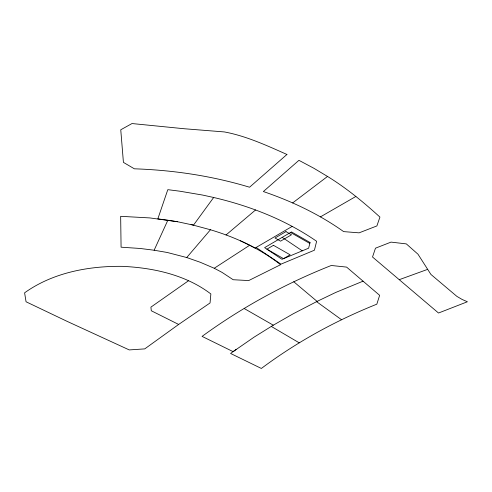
<?xml version="1.0" encoding="UTF-8"?>
<svg xmlns="http://www.w3.org/2000/svg" width="492" height="492" viewBox="0 0 492 492"><rect width="100%" height="100%" fill="white"/><g stroke="black" fill="none" stroke-linecap="round" stroke-linejoin="round"><path stroke-width="0.74" d="M177.594 221.744L149.857 217.925L120.663 216.32L121.081 247.193L140.134 248.466L154.137 250.231L167.852 220.219L177.594 221.744L193.491 225.145L213.663 197.483C250.17 206.013 285.674 219.899 316.633 241.295L314.425 250.207L280.987 264.149L256.147 247.47M154.137 250.231L167.231 252.476L186.72 257.537L210.447 229.764C225.871 234.377 240.945 240.354 255.071 248.091L292.291 226.326M226.037 234.967L255.582 209.943M292.623 202.944L327.524 176.45C346.417 188.061 363.576 202.187 379.935 217.095L376.89 225.933L359.099 232.845L343.644 231.609C319.148 214.235 291.744 201.203 263.361 191.548L298.927 160.324L313.964 168.319L327.524 176.45M236.043 349.511L230.6 353.471L261.357 368.453C296.75 342.008 335.821 320.563 376.823 304.179L379.646 295.323L346.596 267.101L331.27 265.483C285.477 283.57 241.849 307.352 202.071 336.387L233.11 351.639L254.167 337.088L273.288 325.187L293.263 313.755L317.094 301.393L293.749 281.75M178.651 324.443L210.047 302.961L210.865 293.958C185.785 274.819 153.424 267.796 122.428 266.35C88.406 265.938 52.712 272.703 24.6 292.814L26.058 301.774L66.955 321.288L129.242 349.917L144.74 348.889L178.651 324.443L151.29 310.76L150.915 307.131L188.485 280.76M186.72 257.537L200.281 262.285L214.241 268.257L249.696 245.244M320.403 216.892L355.876 196.462M363.065 281.166L335.704 292.457L316.565 301.645L341.614 319.775M399.246 279.677L427.671 269.352L430.912 274.431L456.902 296.393L462.154 299.468L467.4 301.762L438.513 313.017L372.524 257.015L375.482 248.183L391.023 242.113L406.324 243.891L417.991 254.216L427.671 269.352M167.852 220.219L157.84 218.866L167.803 189.666L179.691 191.179L202.532 195.047L213.663 197.483M191.068 224.53L210.447 229.764M214.241 268.257L222.046 272.383L233.177 279.727L248.7 280.569L280.563 264.721C268.318 254.967 254.598 247.267 240.391 240.785M290.557 232.464L309.806 243.435M244.204 308.521L273.288 325.187M271.301 326.43L299.216 342.826M282.205 237.353L302.272 250.834M310.034 242.501L308.632 248.183L281.978 259.296L264.622 247.636L291.479 231.923L310.034 242.501M286.934 154.47L249.561 187.218C212.187 175.933 173.362 170.103 134.377 168.811L123.424 162.385L120.755 129.783L131.997 123.547L184.254 128.744L224.401 131.936C246.24 136.02 266.726 145.484 286.934 154.47M285.963 231.603L275.01 238.005L280.557 241.166L291.51 234.764L285.963 231.603M273.46 245.317L266.892 249.161L283.533 258.644L290.108 254.801L273.46 245.317"/></g></svg>
